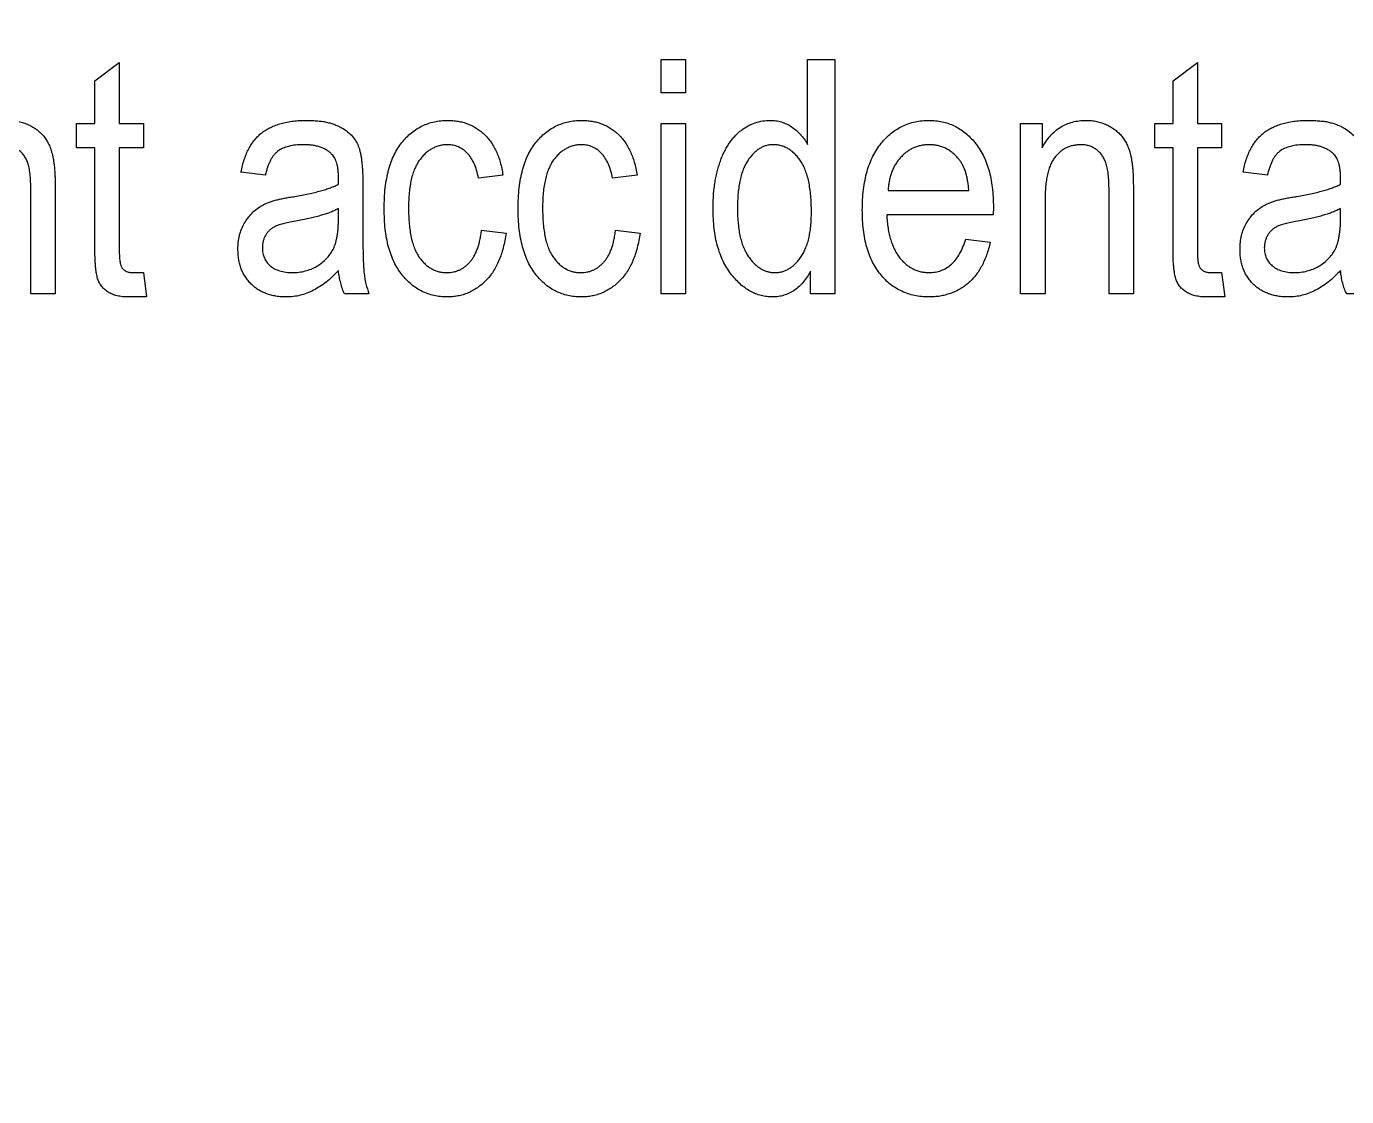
# Model space of a CAD drawing. Header units: millimetres. Extents: x -34 to 34, y -34 to 34.
# Drawn here: x 5.96 to 16.08, y -17.59 to -9.38 of the extents above; entities that cross this region are included whole.
import ezdxf

# ---------------------------------------------------------------- set-up
doc = ezdxf.new("R2010")
doc.units = ezdxf.units.MM

msp = doc.modelspace()

# ---------------------------------------------------------------- linework, layer by layer
at = {"color": 7, "linetype": 'Continuous', "lineweight": 25}
for p, q in [((6.488, -9.797), (6.674, -9.657)), ((6.674, -9.657), (6.674, -10.123)), ((10.83, -9.633), (11.017, -9.633)), ((10.83, -9.89), (10.83, -9.633)), ((11.017, -9.633), (11.017, -9.89)), ((11.951, -10.284), (11.951, -9.633)), ((11.951, -9.633), (12.161, -9.633)), ((12.161, -9.633), (12.161, -11.431)), ((14.753, -9.797), (14.94, -9.657)), ((14.94, -9.657), (14.94, -10.123)), ((6.488, -10.123), (6.488, -9.797)), ((14.753, -10.123), (14.753, -9.797)), ((11.017, -9.89), (10.83, -9.89)), ((6.347, -10.31), (6.347, -10.123)), ((6.347, -10.123), (6.488, -10.123)), ((6.674, -10.123), (6.861, -10.123)), ((6.861, -10.123), (6.861, -10.31)), ((10.83, -11.431), (10.83, -10.123)), ((10.83, -10.123), (11.017, -10.123)), ((11.017, -10.123), (11.017, -11.431)), ((13.585, -11.431), (13.585, -10.123)), ((13.585, -10.123), (13.749, -10.123)), ((13.749, -10.123), (13.749, -10.31)), ((14.613, -10.31), (14.613, -10.123)), ((14.613, -10.123), (14.753, -10.123)), ((14.94, -10.123), (15.126, -10.123)), ((15.126, -10.123), (15.126, -10.31)), ((6.488, -10.31), (6.347, -10.31)), ((6.488, -11.057), (6.488, -10.31)), ((6.674, -10.31), (6.674, -11.084)), ((6.861, -10.31), (6.674, -10.31)), ((14.753, -10.31), (14.613, -10.31)), ((14.753, -11.057), (14.753, -10.31)), ((14.94, -10.31), (14.94, -11.084)), ((15.126, -10.31), (14.94, -10.31)), ((7.795, -10.52), (7.608, -10.497)), ((9.616, -10.52), (9.429, -10.544)), ((10.644, -10.52), (10.457, -10.544)), ((15.477, -10.52), (15.29, -10.497)), ((8.355, -10.59), (8.355, -10.537)), ((8.542, -10.592), (8.542, -10.886)), ((16.037, -10.59), (16.037, -10.537)), ((5.997, -11.431), (5.997, -10.636)), ((6.184, -10.631), (6.184, -11.431)), ((12.569, -10.637), (13.189, -10.637)), ((13.772, -10.717), (13.772, -11.431)), ((14.263, -11.431), (14.263, -10.636)), ((14.449, -10.631), (14.449, -11.431)), ((8.355, -10.855), (8.355, -10.777)), ((13.375, -10.824), (12.558, -10.824)), ((13.376, -10.766), (13.375, -10.824)), ((16.037, -10.855), (16.037, -10.777)), ((9.453, -10.941), (9.64, -10.964)), ((10.48, -10.941), (10.667, -10.964)), ((13.165, -11.011), (13.352, -11.034)), ((6.78, -11.268), (6.861, -11.268)), ((6.861, -11.268), (6.884, -11.454)), ((11.974, -11.431), (11.974, -11.256)), ((15.045, -11.268), (15.126, -11.268)), ((15.126, -11.268), (15.15, -11.454)), ((6.184, -11.431), (5.997, -11.431)), ((8.589, -11.431), (8.402, -11.431)), ((11.017, -11.431), (10.83, -11.431)), ((12.161, -11.431), (11.974, -11.431)), ((13.772, -11.431), (13.585, -11.431)), ((14.449, -11.431), (14.263, -11.431)), ((16.27, -11.431), (16.084, -11.431)), ((6.884, -11.454), (6.746, -11.454)), ((15.15, -11.454), (15.012, -11.454))]:
    msp.add_line(p, q, dxfattribs=at)
at = {"color": 7, "linetype": 'Continuous'}
msp.add_circle((0, 0), 34, dxfattribs=at)
at = {"color": 7, "linetype": 'Continuous', "lineweight": 25}
for points, knots in [([(5.821, -10.1), (5.835, -10.101), (5.863, -10.101), (5.903, -10.108), (5.942, -10.118), (5.979, -10.133), (6.013, -10.151), (6.045, -10.172), (6.072, -10.196), (6.097, -10.222), (6.117, -10.252), (6.136, -10.285), (6.151, -10.323), (6.161, -10.357), (6.168, -10.388), (6.172, -10.414), (6.176, -10.443), (6.179, -10.475), (6.181, -10.51), (6.183, -10.547), (6.184, -10.588), (6.184, -10.616), (6.184, -10.631)], [0, 0, 0, 0, 0.057076, 0.112243, 0.166711, 0.220738, 0.273946, 0.324397, 0.373587, 0.421633, 0.470319, 0.521782, 0.576728, 0.63569, 0.667677, 0.703855, 0.743388, 0.787184, 0.834397, 0.885486, 0.941017, 1, 1, 1, 1]), ([(7.608, -10.497), (7.612, -10.48), (7.619, -10.448), (7.632, -10.401), (7.649, -10.358), (7.667, -10.318), (7.689, -10.282), (7.712, -10.249), (7.739, -10.22), (7.768, -10.194), (7.801, -10.172), (7.836, -10.153), (7.875, -10.137), (7.916, -10.123), (7.961, -10.113), (8.01, -10.105), (8.061, -10.101), (8.097, -10.1), (8.115, -10.1)], [0, 0, 0, 0, 0.071672, 0.139658, 0.204097, 0.265719, 0.323825, 0.380059, 0.434943, 0.488801, 0.543017, 0.599418, 0.657508, 0.718663, 0.78303, 0.85123, 0.923435, 1, 1, 1, 1]), ([(8.115, -10.1), (8.129, -10.1), (8.157, -10.101), (8.197, -10.104), (8.235, -10.108), (8.271, -10.115), (8.304, -10.125), (8.335, -10.135), (8.364, -10.148), (8.398, -10.167), (8.435, -10.195), (8.472, -10.232), (8.499, -10.274), (8.514, -10.312), (8.522, -10.345), (8.528, -10.372), (8.532, -10.402), (8.536, -10.435), (8.539, -10.471), (8.541, -10.508), (8.542, -10.549), (8.542, -10.577), (8.542, -10.592)], [0, 0, 0, 0, 0.055824, 0.108429, 0.15842, 0.205566, 0.250578, 0.293416, 0.334193, 0.373299, 0.446944, 0.515076, 0.578842, 0.641994, 0.674963, 0.711445, 0.750973, 0.794165, 0.840588, 0.890275, 0.943238, 1, 1, 1, 1]), ([(8.706, -10.776), (8.706, -10.749), (8.707, -10.696), (8.713, -10.619), (8.724, -10.548), (8.739, -10.481), (8.758, -10.42), (8.781, -10.364), (8.809, -10.314), (8.841, -10.269), (8.876, -10.229), (8.914, -10.195), (8.955, -10.165), (8.997, -10.142), (9.043, -10.123), (9.091, -10.11), (9.141, -10.101), (9.175, -10.101), (9.193, -10.1)], [0, 0, 0, 0, 0.087515, 0.169433, 0.246144, 0.318303, 0.38631, 0.450435, 0.51135, 0.570154, 0.626887, 0.681105, 0.733762, 0.785802, 0.837934, 0.890383, 0.944333, 1, 1, 1, 1]), ([(9.193, -10.1), (9.206, -10.1), (9.233, -10.101), (9.272, -10.106), (9.309, -10.114), (9.345, -10.126), (9.379, -10.14), (9.411, -10.159), (9.443, -10.18), (9.472, -10.205), (9.499, -10.233), (9.524, -10.264), (9.546, -10.299), (9.565, -10.337), (9.582, -10.378), (9.596, -10.422), (9.608, -10.47), (9.613, -10.503), (9.616, -10.52)], [0, 0, 0, 0, 0.061523, 0.121295, 0.179092, 0.235668, 0.291744, 0.348287, 0.404828, 0.462985, 0.52174, 0.582467, 0.644236, 0.708891, 0.775956, 0.847071, 0.921227, 1, 1, 1, 1]), ([(9.733, -10.776), (9.733, -10.749), (9.734, -10.696), (9.74, -10.619), (9.751, -10.548), (9.766, -10.481), (9.785, -10.42), (9.808, -10.364), (9.836, -10.314), (9.868, -10.269), (9.904, -10.229), (9.941, -10.195), (9.982, -10.165), (10.025, -10.142), (10.07, -10.123), (10.118, -10.11), (10.168, -10.101), (10.203, -10.101), (10.22, -10.1)], [0, 0, 0, 0, 0.087515, 0.169433, 0.246144, 0.318303, 0.38631, 0.450435, 0.51135, 0.570154, 0.626887, 0.681105, 0.733762, 0.785802, 0.837934, 0.890383, 0.944333, 1, 1, 1, 1]), ([(10.22, -10.1), (10.234, -10.1), (10.26, -10.101), (10.299, -10.106), (10.337, -10.114), (10.372, -10.126), (10.406, -10.14), (10.439, -10.159), (10.47, -10.18), (10.499, -10.205), (10.526, -10.233), (10.551, -10.264), (10.573, -10.299), (10.592, -10.337), (10.609, -10.378), (10.624, -10.422), (10.635, -10.47), (10.641, -10.503), (10.644, -10.52)], [0, 0, 0, 0, 0.061523, 0.121295, 0.179092, 0.235668, 0.291744, 0.348287, 0.404828, 0.462985, 0.52174, 0.582467, 0.644236, 0.708891, 0.775956, 0.847071, 0.921227, 1, 1, 1, 1]), ([(11.227, -10.777), (11.228, -10.759), (11.228, -10.724), (11.23, -10.672), (11.235, -10.622), (11.242, -10.574), (11.25, -10.528), (11.26, -10.484), (11.272, -10.443), (11.286, -10.403), (11.301, -10.366), (11.318, -10.331), (11.337, -10.299), (11.355, -10.269), (11.376, -10.242), (11.398, -10.217), (11.421, -10.194), (11.453, -10.168), (11.495, -10.141), (11.55, -10.117), (11.607, -10.103), (11.647, -10.101), (11.666, -10.1)], [0, 0, 0, 0, 0.060005, 0.11804, 0.173822, 0.227423, 0.278942, 0.328892, 0.376999, 0.423408, 0.468122, 0.510907, 0.552287, 0.591646, 0.629263, 0.666023, 0.701853, 0.73642, 0.803666, 0.869027, 0.933718, 1, 1, 1, 1]), ([(11.666, -10.1), (11.681, -10.101), (11.709, -10.102), (11.751, -10.111), (11.791, -10.127), (11.829, -10.148), (11.864, -10.175), (11.897, -10.206), (11.926, -10.243), (11.943, -10.27), (11.951, -10.284)], [0, 0, 0, 0, 0.120225, 0.238871, 0.357668, 0.479745, 0.605022, 0.7319, 0.863186, 1, 1, 1, 1]), ([(12.371, -10.788), (12.372, -10.761), (12.372, -10.708), (12.379, -10.632), (12.391, -10.56), (12.406, -10.493), (12.427, -10.432), (12.451, -10.375), (12.481, -10.323), (12.515, -10.276), (12.552, -10.235), (12.592, -10.199), (12.634, -10.168), (12.679, -10.144), (12.727, -10.124), (12.776, -10.11), (12.829, -10.102), (12.864, -10.101), (12.882, -10.1)], [0, 0, 0, 0, 0.084514, 0.164397, 0.239575, 0.310424, 0.377514, 0.441638, 0.503055, 0.562996, 0.620921, 0.676452, 0.730182, 0.783428, 0.835913, 0.88941, 0.943848, 1, 1, 1, 1]), ([(12.882, -10.1), (12.899, -10.101), (12.933, -10.101), (12.983, -10.11), (13.031, -10.123), (13.077, -10.142), (13.12, -10.166), (13.161, -10.196), (13.2, -10.231), (13.236, -10.271), (13.269, -10.316), (13.298, -10.367), (13.322, -10.422), (13.342, -10.481), (13.357, -10.546), (13.369, -10.615), (13.375, -10.689), (13.376, -10.74), (13.376, -10.766)], [0, 0, 0, 0, 0.05571, 0.109694, 0.162658, 0.215196, 0.268175, 0.32202, 0.377796, 0.436048, 0.496318, 0.558287, 0.622502, 0.689912, 0.760814, 0.835862, 0.91572, 1, 1, 1, 1]), ([(13.749, -10.31), (13.759, -10.293), (13.778, -10.261), (13.812, -10.218), (13.85, -10.181), (13.891, -10.151), (13.935, -10.128), (13.983, -10.112), (14.034, -10.102), (14.069, -10.101), (14.086, -10.1)], [0, 0, 0, 0, 0.1396002, 0.2696963, 0.3940514, 0.5136611, 0.6316347, 0.7502744, 0.8726736, 1, 1, 1, 1]), ([(14.086, -10.1), (14.1, -10.101), (14.128, -10.101), (14.168, -10.108), (14.207, -10.118), (14.244, -10.133), (14.278, -10.151), (14.31, -10.172), (14.337, -10.196), (14.362, -10.222), (14.383, -10.252), (14.401, -10.285), (14.416, -10.323), (14.426, -10.357), (14.433, -10.388), (14.437, -10.414), (14.441, -10.443), (14.444, -10.475), (14.447, -10.51), (14.448, -10.547), (14.449, -10.588), (14.449, -10.616), (14.449, -10.631)], [0, 0, 0, 0, 0.057076, 0.112243, 0.166711, 0.220738, 0.273946, 0.324397, 0.373587, 0.421633, 0.470319, 0.521782, 0.576728, 0.63569, 0.667677, 0.703855, 0.743388, 0.787184, 0.834397, 0.885486, 0.941017, 1, 1, 1, 1]), ([(15.29, -10.497), (15.293, -10.48), (15.3, -10.448), (15.314, -10.401), (15.33, -10.358), (15.349, -10.318), (15.37, -10.282), (15.394, -10.249), (15.421, -10.22), (15.45, -10.194), (15.482, -10.172), (15.518, -10.153), (15.556, -10.137), (15.598, -10.123), (15.643, -10.113), (15.691, -10.105), (15.743, -10.101), (15.778, -10.1), (15.797, -10.1)], [0, 0, 0, 0, 0.071672, 0.139658, 0.204097, 0.265719, 0.323825, 0.380059, 0.434943, 0.488801, 0.543017, 0.599418, 0.657508, 0.718663, 0.78303, 0.85123, 0.923435, 1, 1, 1, 1]), ([(15.797, -10.1), (15.811, -10.1), (15.838, -10.101), (15.879, -10.104), (15.917, -10.108), (15.952, -10.115), (15.985, -10.125), (16.017, -10.135), (16.045, -10.148), (16.079, -10.167), (16.116, -10.195), (16.154, -10.232), (16.181, -10.274), (16.196, -10.312), (16.204, -10.345), (16.21, -10.372), (16.214, -10.402), (16.217, -10.435), (16.22, -10.471), (16.223, -10.508), (16.224, -10.549), (16.224, -10.577), (16.224, -10.592)], [0, 0, 0, 0, 0.055824, 0.1084294, 0.1584204, 0.2055658, 0.2505784, 0.2934156, 0.3341931, 0.3732989, 0.4469443, 0.5150761, 0.5788423, 0.6419937, 0.6749634, 0.7114447, 0.7509729, 0.7941645, 0.8405878, 0.8902753, 0.9432384, 1, 1, 1, 1]), ([(5.997, -10.636), (5.997, -10.614), (5.996, -10.572), (5.992, -10.515), (5.985, -10.467), (5.975, -10.427), (5.961, -10.395), (5.944, -10.367), (5.923, -10.343), (5.9, -10.323), (5.873, -10.307), (5.845, -10.295), (5.814, -10.288), (5.793, -10.287), (5.782, -10.287)], [0, 0, 0, 0, 0.144217, 0.268382, 0.372345, 0.456741, 0.530103, 0.599047, 0.666277, 0.732998, 0.799118, 0.864162, 0.930883, 1, 1, 1, 1]), ([(8.089, -10.287), (8.068, -10.287), (8.029, -10.288), (7.975, -10.298), (7.929, -10.312), (7.896, -10.331), (7.875, -10.35), (7.86, -10.366), (7.846, -10.385), (7.834, -10.407), (7.822, -10.431), (7.812, -10.459), (7.802, -10.488), (7.798, -10.51), (7.795, -10.52)], [0, 0, 0, 0, 0.148259, 0.277447, 0.392322, 0.49422, 0.543638, 0.596671, 0.652267, 0.711588, 0.776271, 0.845196, 0.920134, 1, 1, 1, 1]), ([(8.305, -10.361), (8.299, -10.355), (8.287, -10.343), (8.266, -10.328), (8.242, -10.315), (8.216, -10.305), (8.187, -10.296), (8.157, -10.291), (8.123, -10.287), (8.101, -10.287), (8.089, -10.287)], [0, 0, 0, 0, 0.1075417, 0.2176791, 0.332152, 0.4510753, 0.5752506, 0.7075628, 0.8495183, 1, 1, 1, 1]), ([(9.193, -10.287), (9.182, -10.287), (9.162, -10.288), (9.131, -10.294), (9.102, -10.303), (9.074, -10.316), (9.048, -10.332), (9.023, -10.352), (8.999, -10.376), (8.977, -10.404), (8.957, -10.435), (8.94, -10.47), (8.924, -10.51), (8.913, -10.555), (8.904, -10.603), (8.897, -10.656), (8.893, -10.713), (8.893, -10.752), (8.892, -10.773)], [0, 0, 0, 0, 0.049725, 0.097853, 0.145678, 0.192905, 0.241353, 0.2909, 0.343353, 0.398158, 0.455928, 0.517432, 0.583883, 0.6553, 0.732068, 0.814875, 0.904111, 1, 1, 1, 1]), ([(9.429, -10.544), (9.425, -10.523), (9.416, -10.485), (9.397, -10.432), (9.373, -10.387), (9.344, -10.351), (9.311, -10.322), (9.275, -10.302), (9.235, -10.289), (9.207, -10.288), (9.193, -10.287)], [0, 0, 0, 0, 0.163616, 0.309547, 0.441434, 0.56263, 0.675242, 0.78231, 0.889456, 1, 1, 1, 1]), ([(10.22, -10.287), (10.21, -10.287), (10.189, -10.288), (10.158, -10.294), (10.129, -10.303), (10.101, -10.316), (10.075, -10.332), (10.05, -10.352), (10.026, -10.376), (10.004, -10.404), (9.984, -10.435), (9.967, -10.47), (9.952, -10.51), (9.941, -10.555), (9.931, -10.603), (9.925, -10.656), (9.921, -10.713), (9.92, -10.752), (9.92, -10.773)], [0, 0, 0, 0, 0.049725, 0.097853, 0.145678, 0.192905, 0.241353, 0.2909, 0.343353, 0.398158, 0.455928, 0.517432, 0.583883, 0.6553, 0.732068, 0.814875, 0.904111, 1, 1, 1, 1]), ([(10.457, -10.544), (10.452, -10.523), (10.444, -10.485), (10.424, -10.432), (10.4, -10.387), (10.371, -10.351), (10.339, -10.322), (10.302, -10.302), (10.262, -10.289), (10.234, -10.288), (10.22, -10.287)], [0, 0, 0, 0, 0.1636162, 0.3095466, 0.4414337, 0.5626299, 0.6752419, 0.7823105, 0.889456, 1, 1, 1, 1]), ([(11.688, -10.287), (11.679, -10.287), (11.66, -10.288), (11.633, -10.294), (11.608, -10.303), (11.583, -10.316), (11.559, -10.333), (11.536, -10.354), (11.515, -10.378), (11.494, -10.406), (11.475, -10.438), (11.458, -10.474), (11.444, -10.515), (11.433, -10.559), (11.425, -10.608), (11.419, -10.661), (11.414, -10.718), (11.414, -10.758), (11.414, -10.778)], [0, 0, 0, 0, 0.044591, 0.088223, 0.13194, 0.176196, 0.222816, 0.272165, 0.324432, 0.38005, 0.43939, 0.503057, 0.571192, 0.644888, 0.724012, 0.809485, 0.901627, 1, 1, 1, 1]), ([(11.981, -10.802), (11.981, -10.781), (11.98, -10.739), (11.977, -10.679), (11.97, -10.623), (11.961, -10.571), (11.95, -10.524), (11.935, -10.482), (11.919, -10.444), (11.899, -10.411), (11.877, -10.382), (11.854, -10.356), (11.83, -10.335), (11.804, -10.318), (11.777, -10.304), (11.749, -10.294), (11.719, -10.288), (11.698, -10.287), (11.688, -10.287)], [0, 0, 0, 0, 0.098369, 0.189698, 0.274813, 0.35393, 0.426826, 0.494097, 0.556421, 0.614884, 0.66936, 0.720612, 0.769936, 0.816519, 0.861736, 0.90734, 0.952957, 1, 1, 1, 1]), ([(12.883, -10.287), (12.872, -10.287), (12.852, -10.288), (12.822, -10.292), (12.793, -10.3), (12.765, -10.31), (12.739, -10.324), (12.714, -10.34), (12.69, -10.359), (12.667, -10.382), (12.646, -10.406), (12.627, -10.433), (12.611, -10.462), (12.598, -10.493), (12.587, -10.526), (12.578, -10.561), (12.572, -10.599), (12.57, -10.624), (12.569, -10.637)], [0, 0, 0, 0, 0.059496, 0.117439, 0.173917, 0.230546, 0.287144, 0.344361, 0.403544, 0.464857, 0.527346, 0.58921, 0.652435, 0.71661, 0.783604, 0.852624, 0.924924, 1, 1, 1, 1]), ([(13.113, -10.401), (13.106, -10.392), (13.091, -10.374), (13.066, -10.35), (13.039, -10.331), (13.011, -10.315), (12.981, -10.302), (12.95, -10.293), (12.917, -10.288), (12.894, -10.287), (12.883, -10.287)], [0, 0, 0, 0, 0.132804, 0.260544, 0.383948, 0.505265, 0.625434, 0.746635, 0.871231, 1, 1, 1, 1]), ([(14.048, -10.287), (14.037, -10.287), (14.017, -10.288), (13.988, -10.293), (13.96, -10.3), (13.934, -10.311), (13.91, -10.324), (13.887, -10.341), (13.866, -10.361), (13.846, -10.384), (13.828, -10.411), (13.813, -10.442), (13.801, -10.478), (13.79, -10.517), (13.782, -10.561), (13.776, -10.609), (13.773, -10.662), (13.772, -10.698), (13.772, -10.717)], [0, 0, 0, 0, 0.053032, 0.104144, 0.15326, 0.201625, 0.249892, 0.298577, 0.348552, 0.40047, 0.45504, 0.51483, 0.579268, 0.649788, 0.726724, 0.810576, 0.901604, 1, 1, 1, 1]), ([(14.263, -10.636), (14.262, -10.614), (14.262, -10.572), (14.258, -10.515), (14.25, -10.467), (14.24, -10.427), (14.226, -10.395), (14.209, -10.367), (14.189, -10.343), (14.165, -10.323), (14.139, -10.307), (14.11, -10.295), (14.08, -10.288), (14.058, -10.287), (14.048, -10.287)], [0, 0, 0, 0, 0.144217, 0.268382, 0.372345, 0.456741, 0.530103, 0.599047, 0.666277, 0.732998, 0.799118, 0.864162, 0.930883, 1, 1, 1, 1]), ([(15.77, -10.287), (15.75, -10.287), (15.711, -10.288), (15.657, -10.298), (15.611, -10.312), (15.578, -10.331), (15.556, -10.35), (15.541, -10.366), (15.528, -10.385), (15.515, -10.407), (15.504, -10.431), (15.494, -10.459), (15.484, -10.488), (15.479, -10.51), (15.477, -10.52)], [0, 0, 0, 0, 0.148259, 0.277447, 0.392322, 0.49422, 0.543638, 0.596671, 0.652267, 0.711588, 0.776271, 0.845196, 0.920134, 1, 1, 1, 1]), ([(15.987, -10.361), (15.981, -10.355), (15.969, -10.343), (15.947, -10.328), (15.923, -10.315), (15.897, -10.305), (15.869, -10.296), (15.838, -10.291), (15.805, -10.287), (15.782, -10.287), (15.77, -10.287)], [0, 0, 0, 0, 0.107542, 0.217679, 0.332152, 0.451075, 0.575251, 0.707563, 0.849518, 1, 1, 1, 1]), ([(8.355, -10.537), (8.355, -10.527), (8.355, -10.508), (8.352, -10.48), (8.349, -10.454), (8.344, -10.431), (8.336, -10.41), (8.328, -10.391), (8.318, -10.374), (8.309, -10.365), (8.305, -10.361)], [0, 0, 0, 0, 0.161267, 0.309516, 0.446865, 0.574548, 0.691884, 0.800555, 0.903503, 1, 1, 1, 1]), ([(13.189, -10.637), (13.187, -10.624), (13.185, -10.6), (13.179, -10.564), (13.173, -10.53), (13.164, -10.499), (13.154, -10.471), (13.142, -10.445), (13.129, -10.422), (13.119, -10.408), (13.113, -10.401)], [0, 0, 0, 0, 0.153117, 0.296903, 0.433148, 0.55985, 0.680043, 0.79167, 0.898167, 1, 1, 1, 1]), ([(16.037, -10.537), (16.037, -10.527), (16.037, -10.508), (16.034, -10.48), (16.031, -10.454), (16.025, -10.431), (16.018, -10.41), (16.01, -10.391), (15.999, -10.374), (15.991, -10.365), (15.987, -10.361)], [0, 0, 0, 0, 0.161267, 0.309516, 0.446865, 0.574548, 0.691884, 0.800555, 0.903503, 1, 1, 1, 1]), ([(8.02, -10.684), (8.038, -10.681), (8.074, -10.675), (8.125, -10.664), (8.173, -10.653), (8.217, -10.641), (8.257, -10.63), (8.293, -10.617), (8.326, -10.605), (8.346, -10.595), (8.355, -10.59)], [0, 0, 0, 0, 0.161132, 0.311379, 0.450631, 0.581265, 0.699834, 0.810076, 0.909893, 1, 1, 1, 1]), ([(15.701, -10.684), (15.72, -10.681), (15.756, -10.675), (15.807, -10.664), (15.855, -10.653), (15.899, -10.641), (15.939, -10.63), (15.975, -10.617), (16.008, -10.605), (16.028, -10.595), (16.037, -10.59)], [0, 0, 0, 0, 0.161132, 0.311379, 0.450631, 0.581265, 0.699834, 0.810076, 0.909893, 1, 1, 1, 1]), ([(7.585, -11.087), (7.585, -11.069), (7.586, -11.034), (7.596, -10.983), (7.611, -10.934), (7.632, -10.89), (7.659, -10.849), (7.69, -10.813), (7.725, -10.781), (7.759, -10.759), (7.788, -10.743), (7.813, -10.732), (7.841, -10.722), (7.872, -10.712), (7.905, -10.704), (7.941, -10.697), (7.979, -10.69), (8.006, -10.686), (8.02, -10.684)], [0, 0, 0, 0, 0.082234, 0.160067, 0.235715, 0.310162, 0.38384, 0.454974, 0.526416, 0.598714, 0.636677, 0.678142, 0.722779, 0.770713, 0.82244, 0.877675, 0.937024, 1, 1, 1, 1]), ([(15.267, -11.087), (15.267, -11.069), (15.268, -11.034), (15.278, -10.983), (15.292, -10.934), (15.314, -10.89), (15.34, -10.849), (15.371, -10.813), (15.407, -10.781), (15.44, -10.759), (15.47, -10.743), (15.495, -10.732), (15.523, -10.722), (15.553, -10.712), (15.586, -10.704), (15.622, -10.697), (15.661, -10.69), (15.688, -10.686), (15.701, -10.684)], [0, 0, 0, 0, 0.082234, 0.160067, 0.235715, 0.310162, 0.38384, 0.454974, 0.526416, 0.598714, 0.636677, 0.678142, 0.722779, 0.770713, 0.82244, 0.877675, 0.937024, 1, 1, 1, 1]), ([(8.355, -10.777), (8.346, -10.782), (8.327, -10.791), (8.296, -10.805), (8.261, -10.817), (8.223, -10.828), (8.183, -10.84), (8.139, -10.851), (8.091, -10.861), (8.059, -10.867), (8.042, -10.871)], [0, 0, 0, 0, 0.094992, 0.197636, 0.308786, 0.428717, 0.55824, 0.696859, 0.843641, 1, 1, 1, 1]), ([(9.188, -11.454), (9.171, -11.454), (9.137, -11.453), (9.087, -11.445), (9.04, -11.431), (8.996, -11.412), (8.953, -11.388), (8.913, -11.358), (8.875, -11.323), (8.84, -11.283), (8.808, -11.237), (8.78, -11.187), (8.757, -11.13), (8.738, -11.069), (8.723, -11.003), (8.713, -10.932), (8.707, -10.856), (8.706, -10.803), (8.706, -10.776)], [0, 0, 0, 0, 0.055072, 0.108431, 0.160408, 0.212143, 0.264207, 0.316952, 0.371879, 0.428834, 0.488245, 0.549703, 0.6144, 0.68226, 0.754657, 0.831564, 0.912976, 1, 1, 1, 1]), ([(8.892, -10.773), (8.893, -10.794), (8.893, -10.834), (8.897, -10.893), (8.903, -10.947), (8.912, -10.996), (8.924, -11.042), (8.938, -11.083), (8.955, -11.119), (8.974, -11.151), (8.996, -11.178), (9.019, -11.202), (9.043, -11.222), (9.069, -11.239), (9.097, -11.252), (9.126, -11.261), (9.156, -11.267), (9.177, -11.267), (9.188, -11.268)], [0, 0, 0, 0, 0.097839, 0.188479, 0.272774, 0.350956, 0.423362, 0.489882, 0.551603, 0.608719, 0.662672, 0.713852, 0.762427, 0.809954, 0.856748, 0.903598, 0.950729, 1, 1, 1, 1]), ([(10.215, -11.454), (10.198, -11.454), (10.164, -11.453), (10.115, -11.445), (10.068, -11.431), (10.023, -11.412), (9.98, -11.388), (9.94, -11.358), (9.903, -11.323), (9.867, -11.283), (9.836, -11.237), (9.808, -11.187), (9.785, -11.13), (9.766, -11.069), (9.751, -11.003), (9.74, -10.932), (9.734, -10.856), (9.733, -10.803), (9.733, -10.776)], [0, 0, 0, 0, 0.055072, 0.108431, 0.160408, 0.212143, 0.264207, 0.316952, 0.371879, 0.428834, 0.488245, 0.549703, 0.6144, 0.68226, 0.754657, 0.831564, 0.912976, 1, 1, 1, 1]), ([(9.92, -10.773), (9.92, -10.794), (9.921, -10.834), (9.924, -10.893), (9.931, -10.947), (9.94, -10.996), (9.951, -11.042), (9.965, -11.083), (9.982, -11.119), (10.002, -11.151), (10.023, -11.178), (10.046, -11.202), (10.071, -11.222), (10.097, -11.239), (10.124, -11.252), (10.153, -11.261), (10.184, -11.267), (10.204, -11.267), (10.215, -11.268)], [0, 0, 0, 0, 0.097839, 0.188479, 0.272774, 0.350956, 0.423362, 0.489882, 0.551603, 0.608719, 0.662672, 0.713852, 0.762427, 0.809954, 0.856748, 0.903598, 0.950729, 1, 1, 1, 1]), ([(11.685, -11.454), (11.67, -11.454), (11.64, -11.453), (11.595, -11.444), (11.552, -11.43), (11.511, -11.41), (11.471, -11.385), (11.433, -11.355), (11.397, -11.318), (11.362, -11.277), (11.331, -11.23), (11.303, -11.179), (11.279, -11.123), (11.26, -11.063), (11.245, -10.998), (11.235, -10.928), (11.229, -10.854), (11.228, -10.803), (11.227, -10.777)], [0, 0, 0, 0, 0.050279, 0.099647, 0.149027, 0.1993, 0.250531, 0.303943, 0.360428, 0.419996, 0.482122, 0.546067, 0.61264, 0.682206, 0.755138, 0.83229, 0.913662, 1, 1, 1, 1]), ([(11.414, -10.778), (11.414, -10.798), (11.415, -10.837), (11.419, -10.893), (11.425, -10.946), (11.435, -10.994), (11.447, -11.038), (11.462, -11.078), (11.479, -11.115), (11.499, -11.147), (11.521, -11.175), (11.544, -11.2), (11.568, -11.221), (11.593, -11.238), (11.618, -11.252), (11.646, -11.26), (11.673, -11.267), (11.692, -11.267), (11.701, -11.268)], [0, 0, 0, 0, 0.095848, 0.185509, 0.268632, 0.346761, 0.419596, 0.487769, 0.551663, 0.611927, 0.668616, 0.722024, 0.772668, 0.819864, 0.865845, 0.910655, 0.95519, 1, 1, 1, 1]), ([(11.701, -11.268), (11.71, -11.267), (11.729, -11.267), (11.756, -11.261), (11.782, -11.252), (11.808, -11.239), (11.832, -11.222), (11.855, -11.203), (11.877, -11.179), (11.899, -11.152), (11.919, -11.121), (11.935, -11.086), (11.95, -11.048), (11.961, -11.006), (11.97, -10.96), (11.977, -10.911), (11.98, -10.858), (11.981, -10.821), (11.981, -10.802)], [0, 0, 0, 0, 0.046133, 0.091867, 0.138032, 0.184082, 0.232466, 0.283186, 0.337179, 0.394129, 0.454614, 0.518547, 0.586039, 0.658342, 0.735554, 0.818048, 0.906084, 1, 1, 1, 1]), ([(12.88, -11.454), (12.862, -11.454), (12.825, -11.453), (12.772, -11.445), (12.722, -11.431), (12.674, -11.412), (12.629, -11.388), (12.587, -11.359), (12.547, -11.323), (12.511, -11.283), (12.478, -11.238), (12.449, -11.187), (12.425, -11.132), (12.405, -11.073), (12.39, -11.008), (12.379, -10.939), (12.372, -10.865), (12.372, -10.814), (12.371, -10.788)], [0, 0, 0, 0, 0.0587342, 0.1153448, 0.1704941, 0.2241815, 0.2780627, 0.3321372, 0.3879138, 0.4452969, 0.5044393, 0.5652916, 0.6287049, 0.6949858, 0.7648294, 0.8386967, 0.9169777, 1, 1, 1, 1]), ([(12.558, -10.824), (12.559, -10.842), (12.561, -10.876), (12.568, -10.926), (12.577, -10.973), (12.588, -11.016), (12.602, -11.056), (12.619, -11.093), (12.637, -11.126), (12.659, -11.156), (12.682, -11.182), (12.707, -11.205), (12.733, -11.224), (12.761, -11.24), (12.789, -11.253), (12.819, -11.261), (12.85, -11.266), (12.871, -11.267), (12.881, -11.268)], [0, 0, 0, 0, 0.087615, 0.170302, 0.248233, 0.321396, 0.390473, 0.456094, 0.518813, 0.578779, 0.636426, 0.691492, 0.744156, 0.795371, 0.845741, 0.896295, 0.947255, 1, 1, 1, 1]), ([(16.037, -10.777), (16.028, -10.782), (16.008, -10.791), (15.977, -10.805), (15.943, -10.817), (15.905, -10.828), (15.864, -10.84), (15.82, -10.851), (15.773, -10.861), (15.74, -10.867), (15.724, -10.871)], [0, 0, 0, 0, 0.094992, 0.197636, 0.308786, 0.428717, 0.55824, 0.696859, 0.843641, 1, 1, 1, 1]), ([(8.042, -10.871), (8.023, -10.874), (7.989, -10.879), (7.942, -10.889), (7.904, -10.899), (7.874, -10.911), (7.85, -10.924), (7.83, -10.94), (7.812, -10.958), (7.798, -10.978), (7.786, -11.001), (7.778, -11.025), (7.773, -11.05), (7.772, -11.068), (7.772, -11.077)], [0, 0, 0, 0, 0.14934, 0.275223, 0.379381, 0.460149, 0.528661, 0.595254, 0.661259, 0.727482, 0.793768, 0.860117, 0.928629, 1, 1, 1, 1]), ([(8.002, -11.268), (8.019, -11.267), (8.052, -11.266), (8.1, -11.256), (8.146, -11.242), (8.189, -11.22), (8.228, -11.194), (8.262, -11.164), (8.291, -11.129), (8.311, -11.097), (8.324, -11.068), (8.333, -11.045), (8.339, -11.019), (8.346, -10.99), (8.35, -10.96), (8.353, -10.927), (8.355, -10.892), (8.355, -10.867), (8.355, -10.855)], [0, 0, 0, 0, 0.080989, 0.159694, 0.23733, 0.314925, 0.391527, 0.46509, 0.537554, 0.610123, 0.648415, 0.689106, 0.732481, 0.779017, 0.829093, 0.882471, 0.939203, 1, 1, 1, 1]), ([(8.542, -10.886), (8.542, -10.91), (8.542, -10.957), (8.543, -11.023), (8.543, -11.083), (8.545, -11.135), (8.545, -11.18), (8.548, -11.218), (8.549, -11.249), (8.553, -11.294), (8.564, -11.354), (8.581, -11.405), (8.589, -11.431)], [0, 0, 0, 0, 0.133924, 0.254596, 0.362671, 0.4575, 0.539735, 0.608765, 0.664555, 0.707833, 0.854007, 1, 1, 1, 1]), ([(15.724, -10.871), (15.705, -10.874), (15.671, -10.879), (15.624, -10.889), (15.586, -10.899), (15.556, -10.911), (15.532, -10.924), (15.512, -10.94), (15.494, -10.958), (15.479, -10.978), (15.468, -11.001), (15.459, -11.025), (15.455, -11.05), (15.454, -11.068), (15.453, -11.077)], [0, 0, 0, 0, 0.14934, 0.275223, 0.379381, 0.460149, 0.528661, 0.595254, 0.661259, 0.727482, 0.793768, 0.860117, 0.928629, 1, 1, 1, 1]), ([(15.684, -11.268), (15.7, -11.267), (15.733, -11.266), (15.781, -11.256), (15.827, -11.242), (15.87, -11.22), (15.91, -11.194), (15.944, -11.164), (15.973, -11.129), (15.993, -11.097), (16.006, -11.068), (16.014, -11.045), (16.021, -11.019), (16.027, -10.99), (16.031, -10.96), (16.035, -10.927), (16.037, -10.892), (16.037, -10.867), (16.037, -10.855)], [0, 0, 0, 0, 0.080989, 0.159694, 0.23733, 0.314925, 0.391527, 0.46509, 0.537554, 0.610123, 0.648415, 0.689106, 0.732481, 0.779017, 0.829093, 0.882471, 0.939203, 1, 1, 1, 1]), ([(9.188, -11.268), (9.196, -11.267), (9.212, -11.267), (9.236, -11.263), (9.26, -11.257), (9.282, -11.248), (9.304, -11.237), (9.324, -11.223), (9.343, -11.207), (9.362, -11.188), (9.379, -11.167), (9.395, -11.143), (9.408, -11.115), (9.421, -11.086), (9.432, -11.054), (9.44, -11.018), (9.447, -10.98), (9.451, -10.954), (9.453, -10.941)], [0, 0, 0, 0, 0.053426, 0.105945, 0.157921, 0.209374, 0.260628, 0.3131, 0.367168, 0.423779, 0.482375, 0.544204, 0.609498, 0.67845, 0.751177, 0.828847, 0.911974, 1, 1, 1, 1]), ([(9.64, -10.964), (9.637, -10.983), (9.631, -11.021), (9.619, -11.076), (9.604, -11.127), (9.586, -11.174), (9.566, -11.218), (9.542, -11.259), (9.516, -11.296), (9.486, -11.329), (9.454, -11.359), (9.421, -11.384), (9.386, -11.406), (9.349, -11.424), (9.311, -11.438), (9.271, -11.447), (9.23, -11.454), (9.202, -11.454), (9.188, -11.454)], [0, 0, 0, 0, 0.0799024, 0.1556632, 0.2280827, 0.2965867, 0.3629862, 0.4261638, 0.4880289, 0.548508, 0.6075187, 0.664212, 0.720412, 0.7750307, 0.8299981, 0.8856273, 0.9418645, 1, 1, 1, 1]), ([(10.215, -11.268), (10.223, -11.267), (10.24, -11.267), (10.264, -11.263), (10.287, -11.257), (10.309, -11.248), (10.331, -11.237), (10.351, -11.223), (10.37, -11.207), (10.389, -11.188), (10.406, -11.167), (10.422, -11.143), (10.436, -11.115), (10.448, -11.086), (10.459, -11.054), (10.467, -11.018), (10.475, -10.98), (10.478, -10.954), (10.48, -10.941)], [0, 0, 0, 0, 0.053426, 0.1059449, 0.1579213, 0.2093736, 0.2606278, 0.3130998, 0.3671677, 0.4237795, 0.4823752, 0.5442043, 0.6094985, 0.6784503, 0.7511767, 0.8288474, 0.9119742, 1, 1, 1, 1]), ([(10.667, -10.964), (10.664, -10.983), (10.659, -11.021), (10.646, -11.076), (10.632, -11.127), (10.614, -11.174), (10.593, -11.218), (10.57, -11.259), (10.543, -11.296), (10.513, -11.329), (10.482, -11.359), (10.448, -11.384), (10.413, -11.406), (10.377, -11.424), (10.339, -11.438), (10.299, -11.447), (10.258, -11.454), (10.23, -11.454), (10.215, -11.454)], [0, 0, 0, 0, 0.079902, 0.155663, 0.228083, 0.296587, 0.362986, 0.426164, 0.488029, 0.548508, 0.607519, 0.664212, 0.720412, 0.775031, 0.829998, 0.885627, 0.941864, 1, 1, 1, 1]), ([(12.881, -11.268), (12.898, -11.267), (12.93, -11.265), (12.976, -11.253), (13.018, -11.233), (13.056, -11.204), (13.09, -11.167), (13.119, -11.122), (13.145, -11.07), (13.158, -11.031), (13.165, -11.011)], [0, 0, 0, 0, 0.118665, 0.231916, 0.342835, 0.456337, 0.575618, 0.704131, 0.845043, 1, 1, 1, 1]), ([(6.746, -11.454), (6.731, -11.454), (6.701, -11.454), (6.66, -11.446), (6.623, -11.435), (6.59, -11.418), (6.563, -11.398), (6.54, -11.374), (6.522, -11.346), (6.51, -11.32), (6.504, -11.296), (6.5, -11.273), (6.495, -11.247), (6.493, -11.217), (6.49, -11.182), (6.489, -11.144), (6.488, -11.102), (6.488, -11.073), (6.488, -11.057)], [0, 0, 0, 0, 0.082978, 0.158466, 0.227964, 0.292396, 0.353441, 0.412531, 0.471462, 0.531841, 0.565997, 0.606892, 0.654804, 0.709656, 0.771661, 0.840124, 0.916455, 1, 1, 1, 1]), ([(6.674, -11.084), (6.675, -11.101), (6.675, -11.13), (6.678, -11.17), (6.682, -11.2), (6.688, -11.216), (6.691, -11.223)], [0, 0, 0, 0, 0.349051, 0.631075, 0.845143, 1, 1, 1, 1]), ([(7.956, -11.454), (7.943, -11.454), (7.916, -11.454), (7.876, -11.449), (7.839, -11.441), (7.804, -11.43), (7.771, -11.416), (7.74, -11.399), (7.712, -11.379), (7.686, -11.356), (7.662, -11.33), (7.641, -11.301), (7.624, -11.271), (7.609, -11.238), (7.599, -11.204), (7.59, -11.167), (7.586, -11.128), (7.585, -11.101), (7.585, -11.087)], [0, 0, 0, 0, 0.069938, 0.136607, 0.20102, 0.262641, 0.323067, 0.382603, 0.441637, 0.501221, 0.560761, 0.619651, 0.678956, 0.739059, 0.800679, 0.864011, 0.930681, 1, 1, 1, 1]), ([(7.772, -11.077), (7.772, -11.091), (7.773, -11.118), (7.786, -11.155), (7.805, -11.189), (7.832, -11.217), (7.866, -11.24), (7.906, -11.256), (7.952, -11.266), (7.985, -11.267), (8.002, -11.268)], [0, 0, 0, 0, 0.122874, 0.236599, 0.349183, 0.464109, 0.584274, 0.71059, 0.848047, 1, 1, 1, 1]), ([(13.352, -11.034), (13.348, -11.051), (13.34, -11.084), (13.325, -11.131), (13.307, -11.176), (13.287, -11.217), (13.265, -11.254), (13.24, -11.289), (13.213, -11.321), (13.184, -11.349), (13.152, -11.374), (13.119, -11.395), (13.083, -11.414), (13.046, -11.428), (13.007, -11.44), (12.967, -11.449), (12.924, -11.453), (12.895, -11.454), (12.88, -11.454)], [0, 0, 0, 0, 0.075174, 0.14731, 0.216045, 0.281929, 0.345137, 0.40652, 0.466426, 0.525438, 0.583328, 0.640593, 0.698215, 0.755575, 0.814041, 0.873896, 0.936055, 1, 1, 1, 1]), ([(15.012, -11.454), (14.996, -11.454), (14.967, -11.454), (14.925, -11.446), (14.888, -11.435), (14.856, -11.418), (14.828, -11.398), (14.805, -11.374), (14.787, -11.346), (14.776, -11.32), (14.769, -11.296), (14.765, -11.273), (14.761, -11.247), (14.758, -11.217), (14.755, -11.182), (14.754, -11.144), (14.753, -11.102), (14.753, -11.073), (14.753, -11.057)], [0, 0, 0, 0, 0.082978, 0.158466, 0.227964, 0.292396, 0.353441, 0.412531, 0.471462, 0.531841, 0.565997, 0.606892, 0.654804, 0.709656, 0.771661, 0.840124, 0.916455, 1, 1, 1, 1]), ([(14.94, -11.084), (14.94, -11.101), (14.94, -11.13), (14.943, -11.17), (14.947, -11.2), (14.953, -11.216), (14.956, -11.223)], [0, 0, 0, 0, 0.349051, 0.631075, 0.845143, 1, 1, 1, 1]), ([(15.638, -11.454), (15.624, -11.454), (15.597, -11.454), (15.558, -11.449), (15.521, -11.441), (15.486, -11.43), (15.453, -11.416), (15.422, -11.399), (15.393, -11.379), (15.367, -11.356), (15.343, -11.33), (15.323, -11.301), (15.305, -11.271), (15.291, -11.238), (15.28, -11.204), (15.272, -11.167), (15.267, -11.128), (15.267, -11.101), (15.267, -11.087)], [0, 0, 0, 0, 0.069938, 0.136607, 0.20102, 0.262641, 0.323067, 0.382603, 0.441637, 0.501221, 0.560761, 0.619651, 0.678956, 0.739059, 0.800679, 0.864011, 0.930681, 1, 1, 1, 1]), ([(15.453, -11.077), (15.454, -11.091), (15.455, -11.118), (15.467, -11.155), (15.486, -11.189), (15.514, -11.217), (15.548, -11.24), (15.588, -11.256), (15.634, -11.266), (15.666, -11.267), (15.684, -11.268)], [0, 0, 0, 0, 0.122874, 0.236599, 0.349183, 0.464109, 0.584274, 0.71059, 0.848047, 1, 1, 1, 1]), ([(6.691, -11.223), (6.695, -11.23), (6.704, -11.243), (6.725, -11.258), (6.751, -11.266), (6.77, -11.267), (6.78, -11.268)], [0, 0, 0, 0, 0.23382, 0.463567, 0.713334, 1, 1, 1, 1]), ([(14.956, -11.223), (14.96, -11.23), (14.969, -11.243), (14.991, -11.258), (15.016, -11.266), (15.035, -11.267), (15.045, -11.268)], [0, 0, 0, 0, 0.23382, 0.463567, 0.713334, 1, 1, 1, 1]), ([(8.355, -11.251), (8.34, -11.267), (8.31, -11.298), (8.263, -11.34), (8.214, -11.375), (8.164, -11.404), (8.114, -11.426), (8.062, -11.443), (8.01, -11.452), (7.974, -11.454), (7.956, -11.454)], [0, 0, 0, 0, 0.1441924, 0.2803294, 0.40997, 0.5342777, 0.6535277, 0.7695142, 0.8843885, 1, 1, 1, 1]), ([(8.402, -11.431), (8.396, -11.418), (8.385, -11.391), (8.372, -11.347), (8.361, -11.3), (8.357, -11.268), (8.355, -11.251)], [0, 0, 0, 0, 0.230051, 0.470725, 0.728244, 1, 1, 1, 1]), ([(11.974, -11.256), (11.966, -11.271), (11.95, -11.301), (11.92, -11.341), (11.887, -11.376), (11.851, -11.404), (11.812, -11.427), (11.771, -11.443), (11.729, -11.452), (11.7, -11.454), (11.685, -11.454)], [0, 0, 0, 0, 0.141749, 0.275653, 0.403974, 0.529025, 0.649615, 0.766072, 0.882327, 1, 1, 1, 1]), ([(16.037, -11.251), (16.022, -11.267), (15.992, -11.298), (15.944, -11.34), (15.896, -11.375), (15.846, -11.404), (15.795, -11.426), (15.744, -11.443), (15.691, -11.452), (15.656, -11.454), (15.638, -11.454)], [0, 0, 0, 0, 0.144192, 0.280329, 0.40997, 0.534278, 0.653528, 0.769514, 0.884388, 1, 1, 1, 1]), ([(16.084, -11.431), (16.078, -11.418), (16.066, -11.391), (16.053, -11.347), (16.043, -11.3), (16.039, -11.268), (16.037, -11.251)], [0, 0, 0, 0, 0.230051, 0.470725, 0.728244, 1, 1, 1, 1])]:
    msp.add_open_spline(points, degree=3, knots=knots, dxfattribs=at)

doc.saveas('drawing.dxf')
